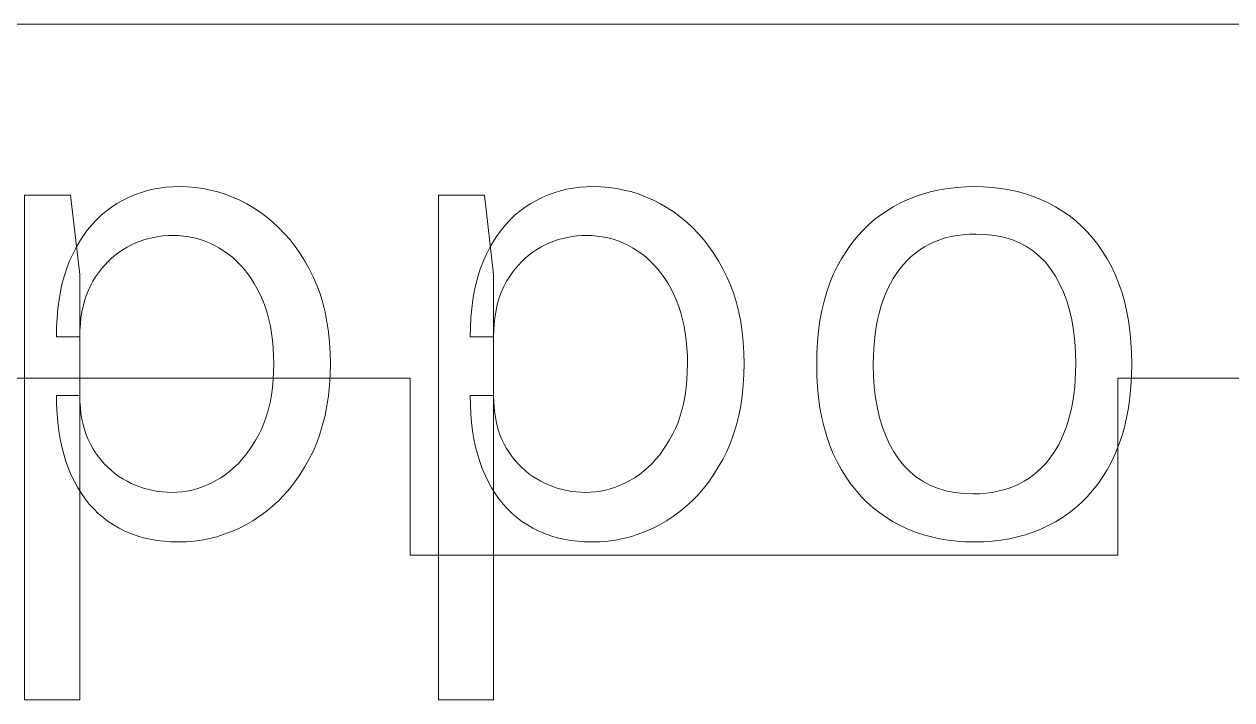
# Model space of a CAD drawing. Extents: x 0 to 393, y 0 to 389.
# Drawn here: x 47.46 to 67.93, y 365.55 to 377 of the extents above; entities that cross this region are included whole.
import ezdxf

# ---------------------------------------------------------------- set-up
doc = ezdxf.new("R2010")
doc.units = 0
doc.layers.get('0').update_dxf_attribs({"lineweight": 0})

msp = doc.modelspace()

# ---------------------------------------------------------------- linework, layer by layer
for p, q in [((138, 377), (6, 377)), ((47.466, 365.546), (47.466, 374.102)), ((47.466, 374.102), (48.246, 374.102)), ((48.246, 374.102), (48.402, 372.758)), ((49.128, 374.013), (49.226, 374.062)), ((49.226, 374.062), (49.327, 374.105)), ((49.327, 374.105), (49.429, 374.142)), ((49.429, 374.142), (49.535, 374.174)), ((49.535, 374.174), (49.642, 374.2)), ((49.642, 374.2), (49.751, 374.22)), ((49.751, 374.22), (49.863, 374.234)), ((49.863, 374.234), (49.978, 374.243)), ((49.978, 374.243), (50.094, 374.246)), ((50.094, 374.246), (50.094, 374.246)), ((50.094, 374.246), (50.227, 374.242)), ((50.227, 374.242), (50.359, 374.232)), ((50.359, 374.232), (50.489, 374.214)), ((50.489, 374.214), (50.617, 374.188)), ((50.617, 374.188), (50.743, 374.156)), ((50.743, 374.156), (50.868, 374.116)), ((50.868, 374.116), (50.991, 374.07)), ((50.991, 374.07), (51.112, 374.016)), ((54.48, 365.546), (54.48, 374.102)), ((54.48, 374.102), (55.26, 374.102)), ((55.26, 374.102), (55.416, 372.758)), ((56.142, 374.013), (56.24, 374.062)), ((56.24, 374.062), (56.341, 374.105)), ((56.341, 374.105), (56.443, 374.142)), ((56.443, 374.142), (56.549, 374.174)), ((56.549, 374.174), (56.656, 374.2)), ((56.656, 374.2), (56.765, 374.22)), ((56.765, 374.22), (56.877, 374.234)), ((56.877, 374.234), (56.992, 374.243)), ((56.992, 374.243), (57.108, 374.246)), ((57.108, 374.246), (57.108, 374.246)), ((57.108, 374.246), (57.242, 374.242)), ((57.242, 374.242), (57.373, 374.232)), ((57.373, 374.232), (57.503, 374.214)), ((57.503, 374.214), (57.631, 374.188)), ((57.631, 374.188), (57.758, 374.156)), ((57.758, 374.156), (57.882, 374.116)), ((57.882, 374.116), (58.005, 374.07)), ((58.005, 374.07), (58.126, 374.016)), ((62.441, 374.027), (62.57, 374.078)), ((62.57, 374.078), (62.703, 374.123)), ((62.703, 374.123), (62.839, 374.161)), ((62.839, 374.161), (62.978, 374.191)), ((62.978, 374.191), (63.121, 374.215)), ((63.121, 374.215), (63.267, 374.232)), ((63.267, 374.232), (63.417, 374.243)), ((63.417, 374.243), (63.57, 374.246)), ((63.57, 374.246), (63.57, 374.246)), ((63.57, 374.246), (63.722, 374.243)), ((63.722, 374.243), (63.871, 374.232)), ((63.871, 374.232), (64.016, 374.215)), ((64.016, 374.215), (64.158, 374.191)), ((64.158, 374.191), (64.297, 374.161)), ((64.297, 374.161), (64.432, 374.123)), ((64.432, 374.123), (64.564, 374.078)), ((64.564, 374.078), (64.693, 374.027)), ((48.85, 373.832), (48.939, 373.898)), ((48.939, 373.898), (49.032, 373.958)), ((49.032, 373.958), (49.128, 374.013)), ((51.112, 374.016), (51.231, 373.954)), ((51.231, 373.954), (51.348, 373.886)), ((51.348, 373.886), (51.462, 373.811)), ((55.864, 373.832), (55.953, 373.898)), ((55.953, 373.898), (56.046, 373.958)), ((56.046, 373.958), (56.142, 374.013)), ((58.126, 374.016), (58.245, 373.954)), ((58.245, 373.954), (58.362, 373.886)), ((58.362, 373.886), (58.476, 373.811)), ((62.075, 373.832), (62.193, 373.904)), ((62.193, 373.904), (62.315, 373.969)), ((62.315, 373.969), (62.441, 374.027)), ((64.693, 374.027), (64.819, 373.969)), ((64.819, 373.969), (64.941, 373.904)), ((64.941, 373.904), (65.059, 373.832)), ((48.608, 373.6), (48.684, 373.683)), ((48.684, 373.683), (48.765, 373.76)), ((48.765, 373.76), (48.85, 373.832)), ((51.462, 373.811), (51.572, 373.73)), ((51.572, 373.73), (51.677, 373.642)), ((51.677, 373.642), (51.778, 373.548)), ((55.621, 373.6), (55.698, 373.683)), ((55.698, 373.683), (55.779, 373.76)), ((55.779, 373.76), (55.864, 373.832)), ((58.476, 373.811), (58.586, 373.73)), ((58.586, 373.73), (58.691, 373.642)), ((58.691, 373.642), (58.792, 373.548)), ((61.751, 373.578), (61.854, 373.669)), ((61.854, 373.669), (61.962, 373.754)), ((61.962, 373.754), (62.075, 373.832)), ((65.059, 373.832), (65.172, 373.754)), ((65.172, 373.754), (65.28, 373.669)), ((65.28, 373.669), (65.382, 373.578)), ((48.465, 373.418), (48.534, 373.512)), ((48.534, 373.512), (48.608, 373.6)), ((51.778, 373.548), (51.874, 373.448)), ((51.874, 373.448), (51.966, 373.342)), ((55.479, 373.418), (55.548, 373.512)), ((55.548, 373.512), (55.621, 373.6)), ((58.792, 373.548), (58.889, 373.448)), ((58.889, 373.448), (58.98, 373.342)), ((61.561, 373.376), (61.654, 373.48)), ((61.654, 373.48), (61.751, 373.578)), ((63.483, 373.439), (63.375, 373.431)), ((63.594, 373.442), (63.483, 373.439)), ((63.758, 373.436), (63.594, 373.442)), ((63.594, 373.442), (63.594, 373.442)), ((65.382, 373.578), (65.48, 373.48)), ((65.48, 373.48), (65.572, 373.376)), ((48.339, 373.214), (48.4, 373.319)), ((48.4, 373.319), (48.465, 373.418)), ((49.278, 373.258), (49.206, 373.22)), ((49.352, 373.291), (49.278, 373.258)), ((49.426, 373.321), (49.352, 373.291)), ((49.502, 373.347), (49.426, 373.321)), ((49.578, 373.368), (49.502, 373.347)), ((49.655, 373.386), (49.578, 373.368)), ((49.734, 373.4), (49.655, 373.386)), ((49.813, 373.41), (49.734, 373.4)), ((49.893, 373.416), (49.813, 373.41)), ((49.974, 373.418), (49.893, 373.416)), ((50.068, 373.415), (49.974, 373.418)), ((49.974, 373.418), (49.974, 373.418)), ((50.16, 373.408), (50.068, 373.415)), ((50.251, 373.395), (50.16, 373.408)), ((50.34, 373.377), (50.251, 373.395)), ((50.427, 373.353), (50.34, 373.377)), ((50.513, 373.325), (50.427, 373.353)), ((50.596, 373.292), (50.513, 373.325)), ((50.679, 373.253), (50.596, 373.292)), ((50.759, 373.209), (50.679, 373.253)), ((51.966, 373.342), (52.054, 373.229)), ((55.353, 373.214), (55.414, 373.319)), ((55.414, 373.319), (55.479, 373.418)), ((56.292, 373.258), (56.22, 373.22)), ((56.366, 373.291), (56.292, 373.258)), ((56.44, 373.321), (56.366, 373.291)), ((56.516, 373.347), (56.44, 373.321)), ((56.592, 373.368), (56.516, 373.347)), ((56.669, 373.386), (56.592, 373.368)), ((56.748, 373.4), (56.669, 373.386)), ((56.827, 373.41), (56.748, 373.4)), ((56.907, 373.416), (56.827, 373.41)), ((56.988, 373.418), (56.907, 373.416)), ((57.082, 373.415), (56.988, 373.418)), ((56.988, 373.418), (56.988, 373.418)), ((57.174, 373.408), (57.082, 373.415)), ((57.265, 373.395), (57.174, 373.408)), ((57.354, 373.377), (57.265, 373.395)), ((57.441, 373.353), (57.354, 373.377)), ((57.527, 373.325), (57.441, 373.353)), ((57.61, 373.292), (57.527, 373.325)), ((57.693, 373.253), (57.61, 373.292)), ((57.773, 373.209), (57.693, 373.253)), ((58.98, 373.342), (59.068, 373.229)), ((61.391, 373.148), (61.474, 373.265)), ((61.474, 373.265), (61.561, 373.376)), ((62.805, 373.271), (62.722, 373.226)), ((62.891, 373.311), (62.805, 373.271)), ((62.981, 373.346), (62.891, 373.311)), ((63.074, 373.375), (62.981, 373.346)), ((63.171, 373.399), (63.074, 373.375)), ((63.272, 373.418), (63.171, 373.399)), ((63.375, 373.431), (63.272, 373.418)), ((63.913, 373.418), (63.758, 373.436)), ((64.061, 373.389), (63.913, 373.418)), ((64.2, 373.347), (64.061, 373.389)), ((64.331, 373.294), (64.2, 373.347)), ((64.453, 373.229), (64.331, 373.294)), ((65.572, 373.376), (65.659, 373.265)), ((65.659, 373.265), (65.741, 373.148)), ((48.23, 372.987), (48.282, 373.103)), ((48.282, 373.103), (48.339, 373.214)), ((48.94, 373.032), (48.88, 372.976)), ((49.002, 373.085), (48.94, 373.032)), ((49.068, 373.133), (49.002, 373.085)), ((49.135, 373.179), (49.068, 373.133)), ((49.206, 373.22), (49.135, 373.179)), ((50.838, 373.16), (50.759, 373.209)), ((50.914, 373.106), (50.838, 373.16)), ((50.988, 373.048), (50.914, 373.106)), ((51.058, 372.985), (50.988, 373.048)), ((52.054, 373.229), (52.137, 373.11)), ((52.137, 373.11), (52.216, 372.985)), ((55.244, 372.987), (55.296, 373.103)), ((55.296, 373.103), (55.353, 373.214)), ((55.954, 373.032), (55.895, 372.976)), ((56.016, 373.085), (55.954, 373.032)), ((56.082, 373.133), (56.016, 373.085)), ((56.149, 373.179), (56.082, 373.133)), ((56.22, 373.22), (56.149, 373.179)), ((57.852, 373.16), (57.773, 373.209)), ((57.928, 373.106), (57.852, 373.16)), ((58.002, 373.048), (57.928, 373.106)), ((58.072, 372.985), (58.002, 373.048)), ((59.068, 373.229), (59.151, 373.11)), ((59.151, 373.11), (59.23, 372.985)), ((61.314, 373.024), (61.391, 373.148)), ((62.496, 373.059), (62.428, 372.994)), ((62.567, 373.119), (62.496, 373.059)), ((62.643, 373.175), (62.567, 373.119)), ((62.722, 373.226), (62.643, 373.175)), ((64.567, 373.152), (64.453, 373.229)), ((64.673, 373.064), (64.567, 373.152)), ((64.771, 372.963), (64.673, 373.064)), ((65.741, 373.148), (65.817, 373.024)), ((48.141, 372.739), (48.183, 372.866)), ((48.183, 372.866), (48.23, 372.987)), ((48.77, 372.853), (48.718, 372.786)), ((48.824, 372.917), (48.77, 372.853)), ((48.88, 372.976), (48.824, 372.917)), ((51.125, 372.917), (51.058, 372.985)), ((51.188, 372.845), (51.125, 372.917)), ((51.249, 372.768), (51.188, 372.845)), ((52.216, 372.985), (52.29, 372.854)), ((52.29, 372.854), (52.358, 372.717)), ((55.155, 372.739), (55.197, 372.866)), ((55.197, 372.866), (55.244, 372.987)), ((55.784, 372.853), (55.732, 372.786)), ((55.838, 372.917), (55.784, 372.853)), ((55.895, 372.976), (55.838, 372.917)), ((58.139, 372.917), (58.072, 372.985)), ((58.202, 372.845), (58.139, 372.917)), ((58.263, 372.768), (58.202, 372.845)), ((59.23, 372.985), (59.304, 372.854)), ((59.304, 372.854), (59.372, 372.717)), ((61.176, 372.756), (61.242, 372.893)), ((61.242, 372.893), (61.314, 373.024)), ((62.303, 372.851), (62.246, 372.773)), ((62.363, 372.925), (62.303, 372.851)), ((62.428, 372.994), (62.363, 372.925)), ((64.86, 372.851), (64.771, 372.963)), ((64.941, 372.728), (64.86, 372.851)), ((65.817, 373.024), (65.889, 372.893)), ((65.889, 372.893), (65.955, 372.756)), ((48.105, 372.607), (48.141, 372.739)), ((48.402, 372.758), (48.402, 365.546)), ((48.624, 372.641), (48.582, 372.563)), ((48.67, 372.715), (48.624, 372.641)), ((48.718, 372.786), (48.67, 372.715)), ((51.306, 372.687), (51.249, 372.768)), ((51.36, 372.601), (51.306, 372.687)), ((52.358, 372.717), (52.42, 372.575)), ((55.119, 372.607), (55.155, 372.739)), ((55.416, 372.758), (55.416, 365.546)), ((55.638, 372.641), (55.596, 372.563)), ((55.684, 372.715), (55.638, 372.641)), ((55.732, 372.786), (55.684, 372.715)), ((58.32, 372.687), (58.263, 372.768)), ((58.374, 372.601), (58.32, 372.687)), ((59.372, 372.717), (59.434, 372.575)), ((61.117, 372.613), (61.176, 372.756)), ((62.192, 372.689), (62.143, 372.602)), ((62.246, 372.773), (62.192, 372.689)), ((65.013, 372.597), (64.941, 372.728)), ((65.955, 372.756), (66.013, 372.613)), ((48.05, 372.326), (48.075, 372.469)), ((48.075, 372.469), (48.105, 372.607)), ((48.544, 372.482), (48.511, 372.396)), ((48.582, 372.563), (48.544, 372.482)), ((51.411, 372.511), (51.36, 372.601)), ((51.459, 372.416), (51.411, 372.511)), ((51.503, 372.317), (51.459, 372.416)), ((52.42, 372.575), (52.474, 372.427)), ((52.474, 372.427), (52.52, 372.274)), ((55.064, 372.326), (55.089, 372.469)), ((55.089, 372.469), (55.119, 372.607)), ((55.558, 372.482), (55.525, 372.396)), ((55.596, 372.563), (55.558, 372.482)), ((58.425, 372.511), (58.374, 372.601)), ((58.473, 372.416), (58.425, 372.511)), ((58.517, 372.317), (58.473, 372.416)), ((59.434, 372.575), (59.488, 372.427)), ((59.488, 372.427), (59.534, 372.274)), ((61.019, 372.306), (61.065, 372.463)), ((61.065, 372.463), (61.117, 372.613)), ((62.055, 372.413), (62.017, 372.312)), ((62.097, 372.51), (62.055, 372.413)), ((62.143, 372.602), (62.097, 372.51)), ((65.077, 372.457), (65.013, 372.597)), ((65.133, 372.309), (65.077, 372.457)), ((66.013, 372.613), (66.065, 372.463)), ((66.065, 372.463), (66.11, 372.306)), ((48.031, 372.178), (48.05, 372.326)), ((48.457, 372.216), (48.438, 372.12)), ((48.482, 372.308), (48.457, 372.216)), ((48.511, 372.396), (48.482, 372.308)), ((51.542, 372.214), (51.503, 372.317)), ((51.577, 372.107), (51.542, 372.214)), ((52.52, 372.274), (52.56, 372.116)), ((55.045, 372.178), (55.064, 372.326)), ((55.471, 372.216), (55.452, 372.12)), ((55.496, 372.308), (55.471, 372.216)), ((55.525, 372.396), (55.496, 372.308)), ((58.556, 372.214), (58.517, 372.317)), ((58.591, 372.107), (58.556, 372.214)), ((59.534, 372.274), (59.574, 372.116)), ((60.981, 372.144), (61.019, 372.306)), ((62.017, 372.312), (61.983, 372.207)), ((65.18, 372.151), (65.133, 372.309)), ((66.11, 372.306), (66.148, 372.144)), ((48.009, 371.866), (48.017, 372.025)), ((48.017, 372.025), (48.031, 372.178)), ((48.422, 372.021), (48.411, 371.918)), ((48.438, 372.12), (48.422, 372.021)), ((51.607, 371.996), (51.577, 372.107)), ((52.56, 372.116), (52.592, 371.953)), ((55.023, 371.866), (55.031, 372.025)), ((55.031, 372.025), (55.045, 372.178)), ((55.436, 372.021), (55.425, 371.918)), ((55.452, 372.12), (55.436, 372.021)), ((58.621, 371.996), (58.591, 372.107)), ((59.574, 372.116), (59.606, 371.953)), ((60.95, 371.975), (60.981, 372.144)), ((61.952, 372.099), (61.926, 371.987)), ((61.983, 372.207), (61.952, 372.099)), ((65.218, 371.985), (65.18, 372.151)), ((66.148, 372.144), (66.179, 371.975)), ((48.006, 371.702), (48.009, 371.866)), ((48.404, 371.812), (48.402, 371.702)), ((48.411, 371.918), (48.404, 371.812)), ((51.632, 371.88), (51.607, 371.996)), ((51.653, 371.762), (51.632, 371.88)), ((52.592, 371.953), (52.618, 371.784)), ((55.02, 371.702), (55.023, 371.866)), ((55.418, 371.812), (55.416, 371.702)), ((55.425, 371.918), (55.418, 371.812)), ((58.646, 371.88), (58.621, 371.996)), ((58.667, 371.762), (58.646, 371.88)), ((59.606, 371.953), (59.632, 371.784)), ((60.908, 371.617), (60.925, 371.799)), ((60.925, 371.799), (60.95, 371.975)), ((61.904, 371.871), (61.886, 371.751)), ((61.926, 371.987), (61.904, 371.871)), ((65.248, 371.81), (65.218, 371.985)), ((65.269, 371.627), (65.248, 371.81)), ((66.179, 371.975), (66.203, 371.799)), ((66.203, 371.799), (66.22, 371.617)), ((48.402, 371.702), (48.006, 371.702)), ((48.402, 371.702), (48.402, 371.702)), ((51.669, 371.639), (51.653, 371.762)), ((51.681, 371.512), (51.669, 371.639)), ((52.618, 371.784), (52.636, 371.61)), ((52.636, 371.61), (52.646, 371.431)), ((55.416, 371.702), (55.02, 371.702)), ((55.416, 371.702), (55.416, 371.702)), ((58.683, 371.639), (58.667, 371.762)), ((58.695, 371.512), (58.683, 371.639)), ((59.632, 371.784), (59.65, 371.61)), ((59.65, 371.61), (59.66, 371.431)), ((60.897, 371.429), (60.908, 371.617)), ((61.872, 371.627), (61.862, 371.5)), ((61.886, 371.751), (61.872, 371.627)), ((65.282, 371.435), (65.269, 371.627)), ((66.22, 371.617), (66.231, 371.429)), ((51.688, 371.381), (51.681, 371.512)), ((52.646, 371.431), (52.65, 371.246)), ((58.702, 371.381), (58.695, 371.512)), ((59.66, 371.431), (59.664, 371.246)), ((60.894, 371.234), (60.897, 371.429)), ((61.862, 371.5), (61.856, 371.369)), ((65.286, 371.234), (65.282, 371.435)), ((66.231, 371.429), (66.234, 371.234)), ((51.687, 371.105), (51.69, 371.246)), ((51.69, 371.246), (51.688, 371.381)), ((51.69, 371.246), (51.69, 371.246)), ((52.65, 371.246), (52.646, 371.059)), ((52.65, 371.246), (52.65, 371.246)), ((58.701, 371.105), (58.704, 371.246)), ((58.704, 371.246), (58.702, 371.381)), ((58.704, 371.246), (58.704, 371.246)), ((59.664, 371.246), (59.66, 371.059)), ((59.664, 371.246), (59.664, 371.246)), ((60.897, 371.04), (60.894, 371.234)), ((60.894, 371.234), (60.894, 371.234)), ((61.856, 371.369), (61.854, 371.234)), ((61.854, 371.234), (61.854, 371.234)), ((61.854, 371.234), (61.858, 371.035)), ((65.284, 371.1), (65.286, 371.234)), ((65.286, 371.234), (65.286, 371.234)), ((66.234, 371.234), (66.231, 371.04)), ((66.234, 371.234), (66.234, 371.234)), ((42, 371), (54, 371)), ((51.68, 370.97), (51.687, 371.105)), ((52.646, 371.059), (52.635, 370.878)), ((54, 371), (54, 368)), ((58.694, 370.97), (58.701, 371.105)), ((59.66, 371.059), (59.649, 370.878)), ((60.908, 370.853), (60.897, 371.04)), ((61.858, 371.035), (61.871, 370.845)), ((65.278, 370.97), (65.284, 371.1)), ((66, 368), (66, 371)), ((66, 371), (78, 371)), ((66.231, 371.04), (66.22, 370.853)), ((51.65, 370.711), (51.667, 370.838)), ((51.667, 370.838), (51.68, 370.97)), ((52.635, 370.878), (52.617, 370.702)), ((58.664, 370.711), (58.681, 370.838)), ((58.681, 370.838), (58.694, 370.97)), ((59.649, 370.878), (59.631, 370.702)), ((60.925, 370.672), (60.908, 370.853)), ((61.871, 370.845), (61.893, 370.664)), ((65.254, 370.721), (65.268, 370.844)), ((65.268, 370.844), (65.278, 370.97)), ((66.22, 370.853), (66.203, 370.672)), ((48.009, 370.549), (48.006, 370.706)), ((48.006, 370.706), (48.006, 370.706)), ((48.006, 370.706), (48.402, 370.706)), ((48.402, 370.706), (48.404, 370.601)), ((48.404, 370.601), (48.411, 370.499)), ((51.599, 370.471), (51.627, 370.589)), ((51.627, 370.589), (51.65, 370.711)), ((52.617, 370.702), (52.592, 370.531)), ((55.023, 370.549), (55.02, 370.706)), ((55.02, 370.706), (55.02, 370.706)), ((55.02, 370.706), (55.416, 370.706)), ((55.416, 370.706), (55.418, 370.601)), ((55.418, 370.601), (55.425, 370.499)), ((58.613, 370.471), (58.641, 370.589)), ((58.641, 370.589), (58.664, 370.711)), ((59.631, 370.702), (59.606, 370.531)), ((60.95, 370.497), (60.925, 370.672)), ((61.893, 370.664), (61.923, 370.49)), ((65.214, 370.487), (65.236, 370.603)), ((65.236, 370.603), (65.254, 370.721)), ((66.203, 370.672), (66.179, 370.497)), ((48.016, 370.397), (48.009, 370.549)), ((48.029, 370.249), (48.016, 370.397)), ((48.411, 370.499), (48.422, 370.401)), ((48.422, 370.401), (48.438, 370.306)), ((51.567, 370.358), (51.599, 370.471)), ((52.592, 370.531), (52.559, 370.365)), ((55.03, 370.397), (55.023, 370.549)), ((55.043, 370.249), (55.03, 370.397)), ((55.425, 370.499), (55.436, 370.401)), ((55.436, 370.401), (55.452, 370.306)), ((58.581, 370.358), (58.613, 370.471)), ((59.606, 370.531), (59.573, 370.365)), ((60.981, 370.328), (60.95, 370.497)), ((61.923, 370.49), (61.961, 370.326)), ((65.157, 370.268), (65.188, 370.376)), ((65.188, 370.376), (65.214, 370.487)), ((66.179, 370.497), (66.148, 370.328)), ((48.046, 370.106), (48.029, 370.249)), ((48.438, 370.306), (48.458, 370.214)), ((48.458, 370.214), (48.482, 370.126)), ((51.486, 370.145), (51.529, 370.25)), ((51.529, 370.25), (51.567, 370.358)), ((52.519, 370.206), (52.472, 370.051)), ((52.559, 370.365), (52.519, 370.206)), ((55.06, 370.106), (55.043, 370.249)), ((55.452, 370.306), (55.472, 370.214)), ((55.472, 370.214), (55.496, 370.126)), ((58.5, 370.145), (58.543, 370.25)), ((58.543, 370.25), (58.581, 370.358)), ((59.533, 370.206), (59.486, 370.051)), ((59.573, 370.365), (59.533, 370.206)), ((61.019, 370.166), (60.981, 370.328)), ((61.065, 370.009), (61.019, 370.166)), ((61.961, 370.326), (62.008, 370.169)), ((62.008, 370.169), (62.064, 370.022)), ((65.085, 370.064), (65.123, 370.164)), ((65.123, 370.164), (65.157, 370.268)), ((66.11, 370.166), (66.065, 370.009)), ((66.148, 370.328), (66.11, 370.166)), ((48.069, 369.969), (48.046, 370.106)), ((48.097, 369.836), (48.069, 369.969)), ((48.482, 370.126), (48.511, 370.041)), ((48.511, 370.041), (48.544, 369.959)), ((48.544, 369.959), (48.582, 369.881)), ((51.386, 369.951), (51.438, 370.046)), ((51.438, 370.046), (51.486, 370.145)), ((52.472, 370.051), (52.418, 369.902)), ((55.083, 369.969), (55.06, 370.106)), ((55.111, 369.836), (55.083, 369.969)), ((55.496, 370.126), (55.525, 370.041)), ((55.525, 370.041), (55.558, 369.959)), ((55.558, 369.959), (55.596, 369.881)), ((58.4, 369.951), (58.452, 370.046)), ((58.452, 370.046), (58.5, 370.145)), ((59.486, 370.051), (59.432, 369.902)), ((61.117, 369.859), (61.065, 370.009)), ((62.064, 370.022), (62.129, 369.882)), ((64.997, 369.876), (65.043, 369.968)), ((65.043, 369.968), (65.085, 370.064)), ((66.065, 370.009), (66.013, 369.859)), ((48.129, 369.708), (48.097, 369.836)), ((48.582, 369.881), (48.624, 369.806)), ((48.624, 369.806), (48.67, 369.735)), ((51.213, 369.695), (51.274, 369.776)), ((51.274, 369.776), (51.331, 369.861)), ((51.331, 369.861), (51.386, 369.951)), ((52.356, 369.758), (52.287, 369.62)), ((52.418, 369.902), (52.356, 369.758)), ((55.143, 369.708), (55.111, 369.836)), ((55.596, 369.881), (55.638, 369.806)), ((55.638, 369.806), (55.684, 369.735)), ((58.227, 369.695), (58.288, 369.776)), ((58.288, 369.776), (58.345, 369.861)), ((58.345, 369.861), (58.4, 369.951)), ((59.37, 369.758), (59.301, 369.62)), ((59.432, 369.902), (59.37, 369.758)), ((61.176, 369.716), (61.117, 369.859)), ((62.129, 369.882), (62.201, 369.751)), ((64.894, 369.706), (64.947, 369.789)), ((64.947, 369.789), (64.997, 369.876)), ((66.013, 369.859), (65.955, 369.716)), ((48.167, 369.585), (48.129, 369.708)), ((48.21, 369.466), (48.167, 369.585)), ((48.67, 369.735), (48.718, 369.667)), ((48.718, 369.667), (48.769, 369.602)), ((48.769, 369.602), (48.823, 369.542)), ((51.015, 369.482), (51.084, 369.548)), ((51.084, 369.548), (51.15, 369.619)), ((51.15, 369.619), (51.213, 369.695)), ((52.287, 369.62), (52.212, 369.488)), ((55.181, 369.585), (55.143, 369.708)), ((55.224, 369.466), (55.181, 369.585)), ((55.684, 369.735), (55.732, 369.667)), ((55.732, 369.667), (55.783, 369.602)), ((55.783, 369.602), (55.837, 369.542)), ((58.029, 369.482), (58.098, 369.548)), ((58.098, 369.548), (58.164, 369.619)), ((58.164, 369.619), (58.227, 369.695)), ((59.301, 369.62), (59.226, 369.488)), ((61.242, 369.578), (61.176, 369.716)), ((61.314, 369.447), (61.242, 369.578)), ((62.201, 369.751), (62.283, 369.629)), ((62.283, 369.629), (62.373, 369.517)), ((64.711, 369.485), (64.776, 369.555)), ((64.776, 369.555), (64.837, 369.628)), ((64.837, 369.628), (64.894, 369.706)), ((65.889, 369.578), (65.817, 369.447)), ((65.955, 369.716), (65.889, 369.578)), ((48.258, 369.353), (48.21, 369.466)), ((48.311, 369.245), (48.258, 369.353)), ((48.823, 369.542), (48.88, 369.484)), ((48.88, 369.484), (48.939, 369.431)), ((48.939, 369.431), (49.001, 369.38)), ((49.001, 369.38), (49.066, 369.334)), ((50.79, 369.311), (50.868, 369.363)), ((50.868, 369.363), (50.943, 369.42)), ((50.943, 369.42), (51.015, 369.482)), ((52.133, 369.362), (52.049, 369.242)), ((52.212, 369.488), (52.133, 369.362)), ((55.272, 369.353), (55.224, 369.466)), ((55.325, 369.245), (55.272, 369.353)), ((55.837, 369.542), (55.894, 369.484)), ((55.894, 369.484), (55.953, 369.431)), ((55.953, 369.431), (56.015, 369.38)), ((56.015, 369.38), (56.08, 369.334)), ((57.804, 369.311), (57.882, 369.363)), ((57.882, 369.363), (57.957, 369.42)), ((57.957, 369.42), (58.029, 369.482)), ((59.147, 369.362), (59.063, 369.242)), ((59.226, 369.488), (59.147, 369.362)), ((61.391, 369.322), (61.314, 369.447)), ((62.373, 369.517), (62.471, 369.416)), ((62.471, 369.416), (62.577, 369.328)), ((64.494, 369.305), (64.57, 369.361)), ((64.57, 369.361), (64.642, 369.421)), ((64.642, 369.421), (64.711, 369.485)), ((65.817, 369.447), (65.741, 369.322)), ((48.367, 369.142), (48.311, 369.245)), ((48.428, 369.044), (48.367, 369.142)), ((49.066, 369.334), (49.133, 369.291)), ((49.133, 369.291), (49.203, 369.251)), ((49.203, 369.251), (49.275, 369.215)), ((49.275, 369.215), (49.348, 369.183)), ((49.348, 369.183), (49.421, 369.155)), ((49.421, 369.155), (49.496, 369.13)), ((50.385, 369.124), (50.467, 369.152)), ((50.467, 369.152), (50.549, 369.184)), ((50.549, 369.184), (50.63, 369.221)), ((50.63, 369.221), (50.71, 369.264)), ((50.71, 369.264), (50.79, 369.311)), ((52.049, 369.242), (51.961, 369.128)), ((55.381, 369.142), (55.325, 369.245)), ((55.442, 369.044), (55.381, 369.142)), ((56.08, 369.334), (56.147, 369.291)), ((56.147, 369.291), (56.217, 369.251)), ((56.217, 369.251), (56.289, 369.215)), ((56.289, 369.215), (56.362, 369.183)), ((56.362, 369.183), (56.435, 369.155)), ((56.435, 369.155), (56.51, 369.13)), ((57.399, 369.124), (57.481, 369.152)), ((57.481, 369.152), (57.563, 369.184)), ((57.563, 369.184), (57.644, 369.221)), ((57.644, 369.221), (57.724, 369.264)), ((57.724, 369.264), (57.804, 369.311)), ((59.063, 369.242), (58.975, 369.128)), ((61.474, 369.204), (61.391, 369.322)), ((61.561, 369.093), (61.474, 369.204)), ((62.577, 369.328), (62.691, 369.251)), ((62.691, 369.251), (62.813, 369.186)), ((62.813, 369.186), (62.944, 369.133)), ((64.155, 369.134), (64.245, 369.169)), ((64.245, 369.169), (64.331, 369.209)), ((64.331, 369.209), (64.414, 369.254)), ((64.414, 369.254), (64.494, 369.305)), ((65.659, 369.204), (65.572, 369.093)), ((65.741, 369.322), (65.659, 369.204)), ((48.494, 368.952), (48.428, 369.044)), ((48.563, 368.865), (48.494, 368.952)), ((49.496, 369.13), (49.571, 369.109)), ((49.571, 369.109), (49.648, 369.092)), ((49.648, 369.092), (49.725, 369.079)), ((49.725, 369.079), (49.803, 369.07)), ((49.803, 369.07), (49.882, 369.064)), ((49.882, 369.064), (49.962, 369.062)), ((49.962, 369.062), (50.048, 369.064)), ((49.962, 369.062), (49.962, 369.062)), ((50.048, 369.064), (50.133, 369.072)), ((50.133, 369.072), (50.218, 369.084)), ((50.218, 369.084), (50.302, 369.102)), ((50.302, 369.102), (50.385, 369.124)), ((51.868, 369.022), (51.77, 368.921)), ((51.961, 369.128), (51.868, 369.022)), ((55.508, 368.952), (55.442, 369.044)), ((55.577, 368.865), (55.508, 368.952)), ((56.51, 369.13), (56.585, 369.109)), ((56.585, 369.109), (56.662, 369.092)), ((56.662, 369.092), (56.739, 369.079)), ((56.739, 369.079), (56.817, 369.07)), ((56.817, 369.07), (56.896, 369.064)), ((56.896, 369.064), (56.976, 369.062)), ((56.976, 369.062), (57.062, 369.064)), ((56.976, 369.062), (56.976, 369.062)), ((57.062, 369.064), (57.147, 369.072)), ((57.147, 369.072), (57.232, 369.084)), ((57.232, 369.084), (57.316, 369.102)), ((57.316, 369.102), (57.399, 369.124)), ((58.882, 369.022), (58.784, 368.921)), ((58.975, 369.128), (58.882, 369.022)), ((61.654, 368.988), (61.561, 369.093)), ((61.751, 368.89), (61.654, 368.988)), ((62.944, 369.133), (63.082, 369.091)), ((63.082, 369.091), (63.229, 369.062)), ((63.229, 369.062), (63.383, 369.044)), ((63.383, 369.044), (63.546, 369.038)), ((63.546, 369.038), (63.656, 369.041)), ((63.546, 369.038), (63.546, 369.038)), ((63.546, 369.038), (63.546, 369.038)), ((63.656, 369.041), (63.762, 369.049)), ((63.762, 369.049), (63.866, 369.062)), ((63.866, 369.062), (63.966, 369.081)), ((63.966, 369.081), (64.062, 369.105)), ((64.062, 369.105), (64.155, 369.134)), ((65.48, 368.988), (65.382, 368.89)), ((65.572, 369.093), (65.48, 368.988)), ((48.637, 368.783), (48.563, 368.865)), ((48.715, 368.707), (48.637, 368.783)), ((51.562, 368.739), (51.451, 368.657)), ((51.669, 368.827), (51.562, 368.739)), ((51.77, 368.921), (51.669, 368.827)), ((55.651, 368.783), (55.577, 368.865)), ((55.729, 368.707), (55.651, 368.783)), ((58.576, 368.739), (58.465, 368.657)), ((58.683, 368.827), (58.576, 368.739)), ((58.784, 368.921), (58.683, 368.827)), ((61.854, 368.799), (61.751, 368.89)), ((61.962, 368.714), (61.854, 368.799)), ((65.28, 368.799), (65.172, 368.714)), ((65.382, 368.89), (65.28, 368.799)), ((48.798, 368.636), (48.715, 368.707)), ((48.884, 368.57), (48.798, 368.636)), ((48.975, 368.51), (48.884, 368.57)), ((51.336, 368.582), (51.218, 368.514)), ((51.451, 368.657), (51.336, 368.582)), ((55.812, 368.636), (55.729, 368.707)), ((55.898, 368.57), (55.812, 368.636)), ((55.989, 368.51), (55.898, 368.57)), ((58.35, 368.582), (58.231, 368.514)), ((58.465, 368.657), (58.35, 368.582)), ((62.075, 368.636), (61.962, 368.714)), ((62.193, 368.564), (62.075, 368.636)), ((62.315, 368.499), (62.193, 368.564)), ((64.941, 368.564), (64.819, 368.499)), ((65.059, 368.636), (64.941, 368.564)), ((65.172, 368.714), (65.059, 368.636)), ((49.07, 368.455), (48.975, 368.51)), ((49.168, 368.406), (49.07, 368.455)), ((49.269, 368.363), (49.168, 368.406)), ((49.373, 368.326), (49.269, 368.363)), ((49.481, 368.294), (49.373, 368.326)), ((50.851, 368.352), (50.726, 368.312)), ((50.975, 368.398), (50.851, 368.352)), ((51.097, 368.452), (50.975, 368.398)), ((51.218, 368.514), (51.097, 368.452)), ((56.084, 368.455), (55.989, 368.51)), ((56.182, 368.406), (56.084, 368.455)), ((56.283, 368.363), (56.182, 368.406)), ((56.387, 368.326), (56.283, 368.363)), ((56.495, 368.294), (56.387, 368.326)), ((57.865, 368.352), (57.739, 368.312)), ((57.989, 368.398), (57.865, 368.352)), ((58.111, 368.452), (57.989, 368.398)), ((58.231, 368.514), (58.111, 368.452)), ((62.441, 368.441), (62.315, 368.499)), ((62.57, 368.39), (62.441, 368.441)), ((62.703, 368.345), (62.57, 368.39)), ((62.839, 368.308), (62.703, 368.345)), ((64.432, 368.345), (64.297, 368.308)), ((64.564, 368.39), (64.432, 368.345)), ((64.693, 368.441), (64.564, 368.39)), ((64.819, 368.499), (64.693, 368.441)), ((49.592, 368.268), (49.481, 368.294)), ((49.707, 368.248), (49.592, 368.268)), ((49.825, 368.234), (49.707, 368.248)), ((49.946, 368.225), (49.825, 368.234)), ((50.07, 368.222), (49.946, 368.225)), ((50.205, 368.226), (50.07, 368.222)), ((50.07, 368.222), (50.07, 368.222)), ((50.07, 368.222), (50.07, 368.222)), ((50.338, 368.236), (50.205, 368.226)), ((50.469, 368.254), (50.338, 368.236)), ((50.598, 368.28), (50.469, 368.254)), ((50.726, 368.312), (50.598, 368.28)), ((56.606, 368.268), (56.495, 368.294)), ((56.721, 368.248), (56.606, 368.268)), ((56.839, 368.234), (56.721, 368.248)), ((56.96, 368.225), (56.839, 368.234)), ((57.084, 368.222), (56.96, 368.225)), ((57.219, 368.226), (57.084, 368.222)), ((57.084, 368.222), (57.084, 368.222)), ((57.084, 368.222), (57.084, 368.222)), ((57.352, 368.236), (57.219, 368.226)), ((57.483, 368.254), (57.352, 368.236)), ((57.612, 368.28), (57.483, 368.254)), ((57.739, 368.312), (57.612, 368.28)), ((62.978, 368.277), (62.839, 368.308)), ((63.121, 368.253), (62.978, 368.277)), ((63.267, 368.236), (63.121, 368.253)), ((63.417, 368.225), (63.267, 368.236)), ((63.57, 368.222), (63.417, 368.225)), ((63.722, 368.225), (63.57, 368.222)), ((63.57, 368.222), (63.57, 368.222)), ((63.57, 368.222), (63.57, 368.222)), ((63.871, 368.236), (63.722, 368.225)), ((64.016, 368.253), (63.871, 368.236)), ((64.158, 368.277), (64.016, 368.253)), ((64.297, 368.308), (64.158, 368.277)), ((54, 368), (66, 368)), ((48.402, 365.546), (47.466, 365.546)), ((48.402, 365.546), (48.402, 365.546)), ((55.416, 365.546), (54.48, 365.546)), ((55.416, 365.546), (55.416, 365.546))]:
    msp.add_line(p, q)

doc.saveas('drawing.dxf')
